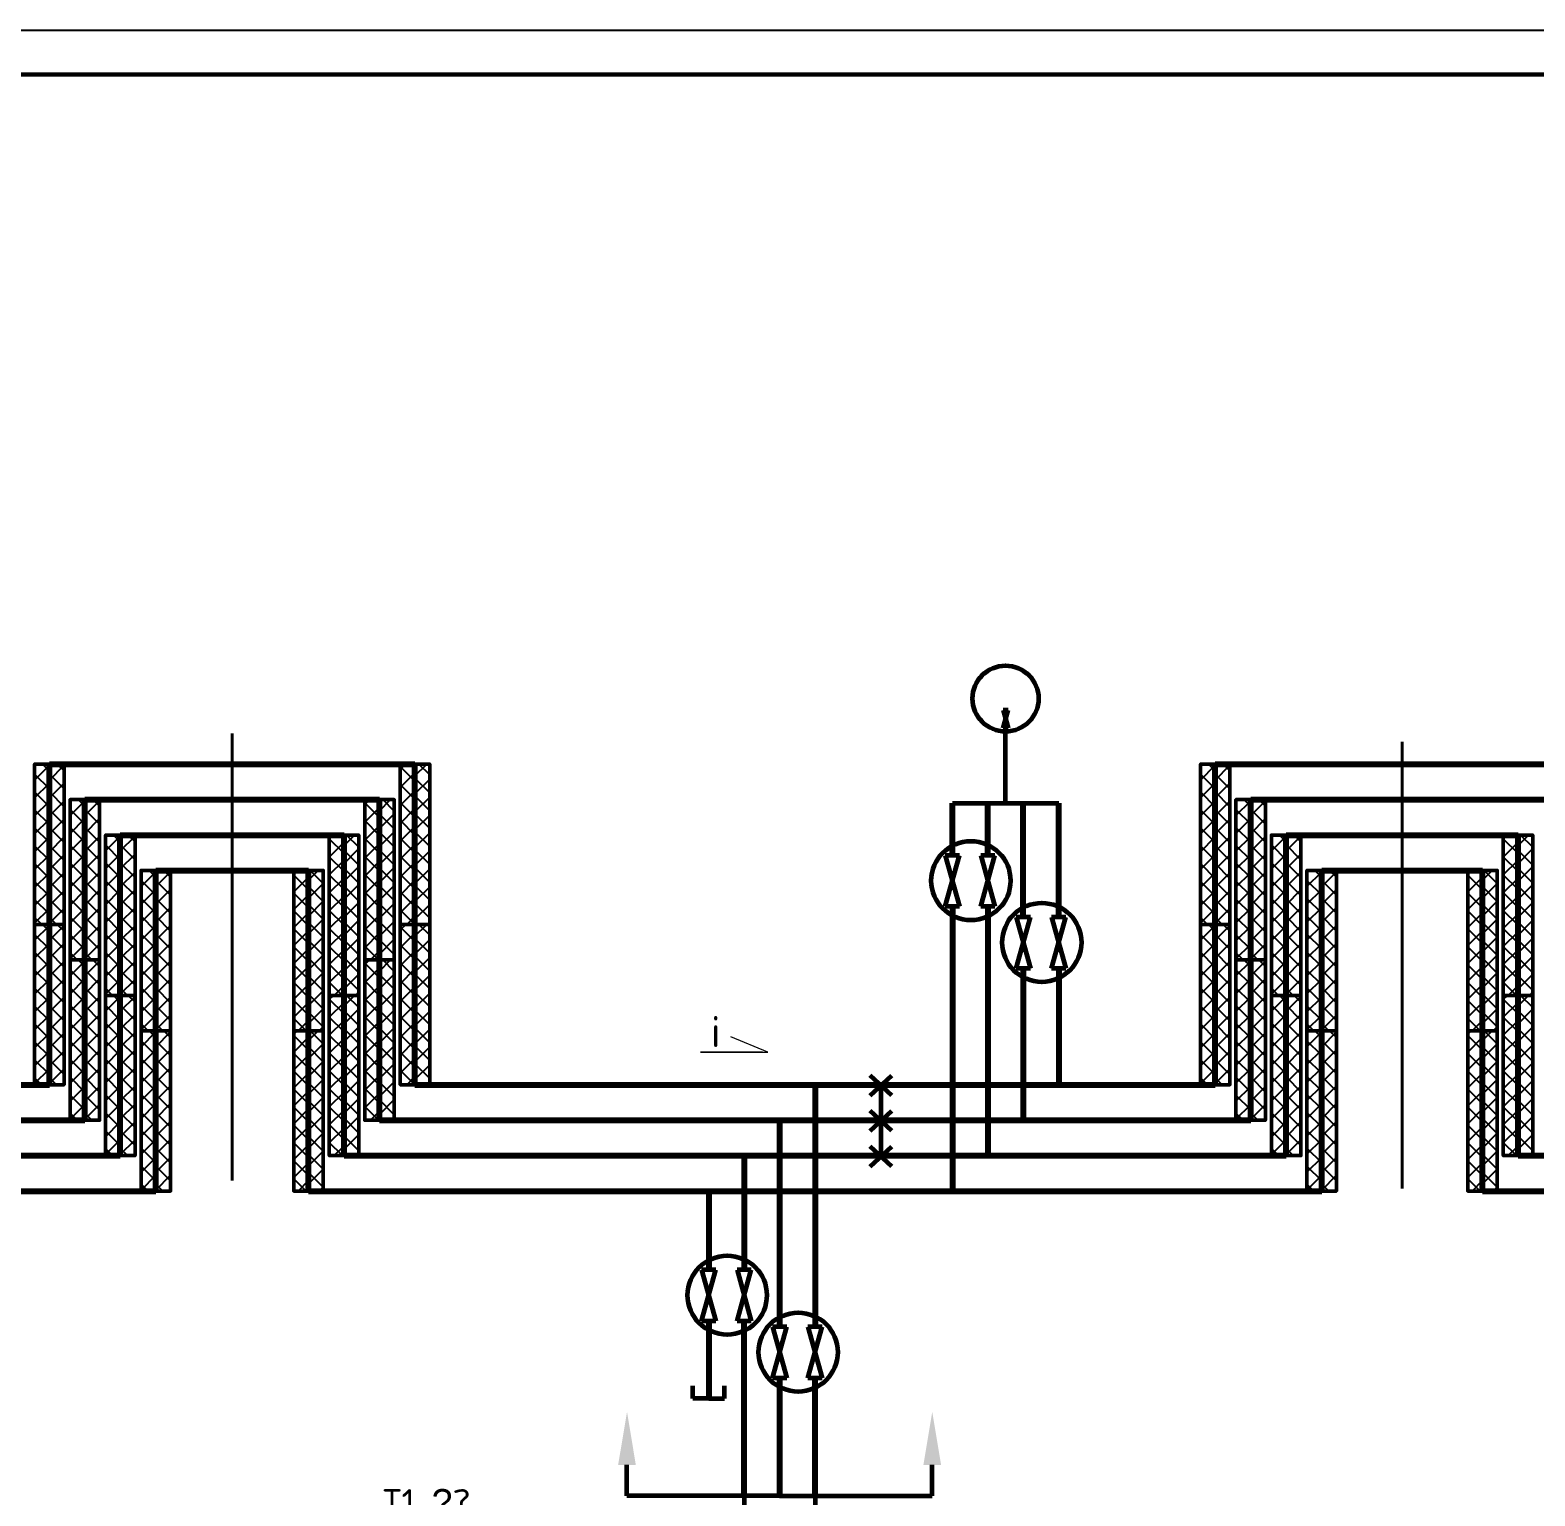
# Model space of a CAD drawing. Header units: millimetres. Extents: x 1642 to 8235, y 1174 to 5441.
# Drawn here: x 2278.8 to 2448.5, y 2056.4 to 2221.7 of the extents above; entities that cross this region are included whole.
import ezdxf
from ezdxf.enums import TextEntityAlignment as Align

# ---------------------------------------------------------------- set-up
doc = ezdxf.new("R2010")
doc.units = ezdxf.units.MM
for name, color, linetype, lineweight in [('3 Оъекты сущ.', 7, 'Continuous', 30), ('7 тонкие', 7, 'Continuous', 20), ('Объекты проект.', 1, 'Continuous', 80), ('Размерный', 4, 'Continuous', 30), ('Размеры на чертеже', 250, 'Continuous', 25)]:
    doc.layers.add(name, color=color, linetype=linetype, lineweight=lineweight)
doc.styles.add('-ISOCPEUR-', font='isocpeur.TTF')
doc.styles.get("Standard").update_dxf_attribs({"font": 'arial.ttf'})
pattern_1 = [(45, (-28.8429, 85.5574), (-1.0102788, 1.0102788), []), (135, (-28.8429, 85.5574), (-1.0102788, -1.0102788), [])]
pattern_2 = [(45, (-27.182, 85.5574), (-1.0102788, 1.0102788), []), (135, (-27.182, 85.5574), (-1.0102788, -1.0102788), [])]
pattern_3 = [(45, (-28.8429, 67.4768), (-1.0102788, 1.0102788), []), (135, (-28.8429, 67.4768), (-1.0102788, -1.0102788), [])]
pattern_4 = [(45, (-27.182, 67.4768), (-1.0102788, 1.0102788), []), (135, (-27.182, 67.4768), (-1.0102788, -1.0102788), [])]
pattern_5 = [(45, (-24.8429, 81.5574), (-1.0102788, 1.0102788), []), (135, (-24.8429, 81.5574), (-1.0102788, -1.0102788), [])]
pattern_6 = [(45, (-23.182, 81.5574), (-1.0102788, 1.0102788), []), (135, (-23.182, 81.5574), (-1.0102788, -1.0102788), [])]
pattern_7 = [(45, (-24.8429, 63.4768), (-1.0102788, 1.0102788), []), (135, (-24.8429, 63.4768), (-1.0102788, -1.0102788), [])]
pattern_8 = [(45, (-23.182, 63.4768), (-1.0102788, 1.0102788), []), (135, (-23.182, 63.4768), (-1.0102788, -1.0102788), [])]
pattern_9 = [(45, (-20.8429, 77.5574), (-1.0102788, 1.0102788), []), (135, (-20.8429, 77.5574), (-1.0102788, -1.0102788), [])]
pattern_10 = [(45, (-19.182, 77.5574), (-1.0102788, 1.0102788), []), (135, (-19.182, 77.5574), (-1.0102788, -1.0102788), [])]
pattern_11 = [(45, (-20.8429, 59.4768), (-1.0102788, 1.0102788), []), (135, (-20.8429, 59.4768), (-1.0102788, -1.0102788), [])]
pattern_12 = [(45, (-19.182, 59.4768), (-1.0102788, 1.0102788), []), (135, (-19.182, 59.4768), (-1.0102788, -1.0102788), [])]
pattern_13 = [(45, (-16.8429, 73.5574), (-1.0102788, 1.0102788), []), (135, (-16.8429, 73.5574), (-1.0102788, -1.0102788), [])]
pattern_14 = [(45, (-15.182, 73.5574), (-1.0102788, 1.0102788), []), (135, (-15.182, 73.5574), (-1.0102788, -1.0102788), [])]
pattern_15 = [(45, (-16.8429, 55.4768), (-1.0102788, 1.0102788), []), (135, (-16.8429, 55.4768), (-1.0102788, -1.0102788), [])]
pattern_16 = [(45, (-15.182, 55.4768), (-1.0102788, 1.0102788), []), (135, (-15.182, 55.4768), (-1.0102788, -1.0102788), [])]

# ---------------------------------------------------------------- blocks, each defined once
blk = doc.blocks.new('*U305')
blk.add_lwpolyline([(0, 0), (420, 0), (420, -297), (0, -297)], close=True)
at = {"const_width": 0.5}
blk.add_lwpolyline([(20, -5), (415, -5), (415, -292), (20, -292)], close=True, dxfattribs=at)
blk.add_attdef('РАЗРАБОТАЛ', text='', height=2.5).set_placement((250.5, -264.22), align=Align.MIDDLE_LEFT)
at = {"flags": 8}
for tag, height, p in [('ДАТА', 2.5, (290.07, -264.4)), ('ЛИСТ', 3, (386.39, -271.92)), ('ЛИСТОВ', 3, (403.89, -271.92))]:
    blk.add_attdef(tag, text='', height=height, dxfattribs=at).set_placement(p, align=Align.MIDDLE_CENTER)
for tag, p in [('ТЕПЛОВЫЕ_СЕТИ_001', (315.41, -270.98)), ('ИМЯ_ЧЕРТЕЖА_001', (317.51, -285.58))]:
    blk.add_attdef(tag, p, '', height=3, dxfattribs=at)
blk.add_attdef('ПРОВЕРИЛ', (250.75, -270.73), '', height=2.5)
at = {"style": '-ISOCPEUR-', "flags": 8}
blk.add_attdef('ФОРМАТ', text='', height=3, dxfattribs=at).set_placement((380.97, -294.75), align=Align.MIDDLE_CENTER)

msp = doc.modelspace()

# ---------------------------------------------------------------- hatches: boundary and pattern name
h = msp.add_hatch()
h.set_pattern_fill('ANSI37', color=256, scale=0.45)
h.set_pattern_definition(pattern_1)
h.paths.add_polyline_path([(2280.97, 2138.893), (2279.309, 2138.893), (2279.309, 2120.812), (2280.97, 2120.812)])
h = msp.add_hatch()
h.set_pattern_fill('ANSI37', color=256, scale=0.45)
h.set_pattern_definition(pattern_2)
h.paths.add_polyline_path([(2282.631, 2138.893), (2280.97, 2138.893), (2280.97, 2120.812), (2282.631, 2120.812)])
h = msp.add_hatch()
h.set_pattern_fill('ANSI37', color=256, scale=0.45)
h.set_pattern_definition(pattern_2)
h.paths.add_polyline_path([(2320.533, 2138.893), (2322.194, 2138.893), (2322.194, 2120.812), (2320.533, 2120.812)])
h = msp.add_hatch()
h.set_pattern_fill('ANSI37', color=256, scale=0.45)
h.set_pattern_definition(pattern_1)
h.paths.add_polyline_path([(2322.194, 2138.893), (2323.855, 2138.893), (2323.855, 2120.812), (2322.194, 2120.812)])
h = msp.add_hatch()
h.set_pattern_fill('ANSI37', color=256, scale=0.45)
h.set_pattern_definition([(45, (102.615, 85.5574), (-1.0102788, 1.0102788), []), (135, (102.615, 85.5574), (-1.0102788, -1.0102788), [])])
h.paths.add_polyline_path([(2412.428, 2138.893), (2410.767, 2138.893), (2410.767, 2120.812), (2412.428, 2120.812)])
h = msp.add_hatch()
h.set_pattern_fill('ANSI37', color=256, scale=0.45)
h.set_pattern_definition([(45, (104.2759, 85.5574), (-1.0102788, 1.0102788), []), (135, (104.2759, 85.5574), (-1.0102788, -1.0102788), [])])
h.paths.add_polyline_path([(2414.089, 2138.893), (2412.428, 2138.893), (2412.428, 2120.812), (2414.089, 2120.812)])
h = msp.add_hatch()
h.set_pattern_fill('ANSI37', color=256, scale=0.45)
h.set_pattern_definition(pattern_5)
h.paths.add_polyline_path([(2284.97, 2134.893), (2283.309, 2134.893), (2283.309, 2116.812), (2284.97, 2116.812)])
h = msp.add_hatch()
h.set_pattern_fill('ANSI37', color=256, scale=0.45)
h.set_pattern_definition(pattern_6)
h.paths.add_polyline_path([(2286.631, 2134.893), (2284.97, 2134.893), (2284.97, 2116.812), (2286.631, 2116.812)])
h = msp.add_hatch()
h.set_pattern_fill('ANSI37', color=256, scale=0.45)
h.set_pattern_definition(pattern_6)
h.paths.add_polyline_path([(2316.533, 2134.893), (2318.194, 2134.893), (2318.194, 2116.812), (2316.533, 2116.812)])
h = msp.add_hatch()
h.set_pattern_fill('ANSI37', color=256, scale=0.45)
h.set_pattern_definition(pattern_5)
h.paths.add_polyline_path([(2318.194, 2134.893), (2319.855, 2134.893), (2319.855, 2116.812), (2318.194, 2116.812)])
h = msp.add_hatch()
h.set_pattern_fill('ANSI37', color=256, scale=0.45)
h.set_pattern_definition([(45, (106.615, 81.5574), (-1.0102788, 1.0102788), []), (135, (106.615, 81.5574), (-1.0102788, -1.0102788), [])])
h.paths.add_polyline_path([(2416.428, 2134.893), (2414.767, 2134.893), (2414.767, 2116.812), (2416.428, 2116.812)])
h = msp.add_hatch()
h.set_pattern_fill('ANSI37', color=256, scale=0.45)
h.set_pattern_definition([(45, (108.2759, 81.5574), (-1.0102788, 1.0102788), []), (135, (108.2759, 81.5574), (-1.0102788, -1.0102788), [])])
h.paths.add_polyline_path([(2418.089, 2134.893), (2416.428, 2134.893), (2416.428, 2116.812), (2418.089, 2116.812)])
h = msp.add_hatch()
h.set_pattern_fill('ANSI37', color=256, scale=0.45)
h.set_pattern_definition(pattern_9)
h.paths.add_polyline_path([(2288.97, 2130.893), (2287.309, 2130.893), (2287.309, 2112.812), (2288.97, 2112.812)])
h = msp.add_hatch()
h.set_pattern_fill('ANSI37', color=256, scale=0.45)
h.set_pattern_definition(pattern_10)
h.paths.add_polyline_path([(2290.631, 2130.893), (2288.97, 2130.893), (2288.97, 2112.812), (2290.631, 2112.812)])
h = msp.add_hatch()
h.set_pattern_fill('ANSI37', color=256, scale=0.45)
h.set_pattern_definition(pattern_10)
h.paths.add_polyline_path([(2312.533, 2130.893), (2314.194, 2130.893), (2314.194, 2112.812), (2312.533, 2112.812)])
h = msp.add_hatch()
h.set_pattern_fill('ANSI37', color=256, scale=0.45)
h.set_pattern_definition(pattern_9)
h.paths.add_polyline_path([(2314.194, 2130.893), (2315.855, 2130.893), (2315.855, 2112.812), (2314.194, 2112.812)])
h = msp.add_hatch()
h.set_pattern_fill('ANSI37', color=256, scale=0.45)
h.set_pattern_definition([(45, (110.615, 77.5574), (-1.0102788, 1.0102788), []), (135, (110.615, 77.5574), (-1.0102788, -1.0102788), [])])
h.paths.add_polyline_path([(2420.428, 2130.893), (2418.767, 2130.893), (2418.767, 2112.812), (2420.428, 2112.812)])
h = msp.add_hatch()
h.set_pattern_fill('ANSI37', color=256, scale=0.45)
h.set_pattern_definition([(45, (112.2759, 77.5574), (-1.0102788, 1.0102788), []), (135, (112.2759, 77.5574), (-1.0102788, -1.0102788), [])])
h.paths.add_polyline_path([(2422.089, 2130.893), (2420.428, 2130.893), (2420.428, 2112.812), (2422.089, 2112.812)])
h = msp.add_hatch()
h.set_pattern_fill('ANSI37', color=256, scale=0.45)
h.set_pattern_definition([(45, (113.192, 77.5574), (-1.0102788, 1.0102788), []), (135, (113.192, 77.5574), (-1.0102788, -1.0102788), [])])
h.paths.add_polyline_path([(2444.907, 2130.893), (2446.568, 2130.893), (2446.568, 2112.812), (2444.907, 2112.812)])
h = msp.add_hatch()
h.set_pattern_fill('ANSI37', color=256, scale=0.45)
h.set_pattern_definition([(45, (111.5311, 77.5574), (-1.0102788, 1.0102788), []), (135, (111.5311, 77.5574), (-1.0102788, -1.0102788), [])])
h.paths.add_polyline_path([(2446.568, 2130.893), (2448.229, 2130.893), (2448.229, 2112.812), (2446.568, 2112.812)])
h = msp.add_hatch()
h.set_pattern_fill('ANSI37', color=256, scale=0.45)
h.set_pattern_definition(pattern_13)
h.paths.add_polyline_path([(2292.97, 2126.893), (2291.309, 2126.893), (2291.309, 2108.812), (2292.97, 2108.812)])
h = msp.add_hatch()
h.set_pattern_fill('ANSI37', color=256, scale=0.45)
h.set_pattern_definition(pattern_14)
h.paths.add_polyline_path([(2294.631, 2126.893), (2292.97, 2126.893), (2292.97, 2108.812), (2294.631, 2108.812)])
h = msp.add_hatch()
h.set_pattern_fill('ANSI37', color=256, scale=0.45)
h.set_pattern_definition(pattern_14)
h.paths.add_polyline_path([(2308.533, 2126.893), (2310.194, 2126.893), (2310.194, 2108.812), (2308.533, 2108.812)])
h = msp.add_hatch()
h.set_pattern_fill('ANSI37', color=256, scale=0.45)
h.set_pattern_definition(pattern_13)
h.paths.add_polyline_path([(2310.194, 2126.893), (2311.855, 2126.893), (2311.855, 2108.812), (2310.194, 2108.812)])
h = msp.add_hatch()
h.set_pattern_fill('ANSI37', color=256, scale=0.45)
h.set_pattern_definition([(45, (114.615, 73.5574), (-1.0102788, 1.0102788), []), (135, (114.615, 73.5574), (-1.0102788, -1.0102788), [])])
h.paths.add_polyline_path([(2424.428, 2126.893), (2422.767, 2126.893), (2422.767, 2108.812), (2424.428, 2108.812)])
h = msp.add_hatch()
h.set_pattern_fill('ANSI37', color=256, scale=0.45)
h.set_pattern_definition([(45, (116.2759, 73.5574), (-1.0102788, 1.0102788), []), (135, (116.2759, 73.5574), (-1.0102788, -1.0102788), [])])
h.paths.add_polyline_path([(2426.089, 2126.893), (2424.428, 2126.893), (2424.428, 2108.812), (2426.089, 2108.812)])
h = msp.add_hatch()
h.set_pattern_fill('ANSI37', color=256, scale=0.45)
h.set_pattern_definition([(45, (117.192, 73.5574), (-1.0102788, 1.0102788), []), (135, (117.192, 73.5574), (-1.0102788, -1.0102788), [])])
h.paths.add_polyline_path([(2440.907, 2126.893), (2442.568, 2126.893), (2442.568, 2108.812), (2440.907, 2108.812)])
h = msp.add_hatch()
h.set_pattern_fill('ANSI37', color=256, scale=0.45)
h.set_pattern_definition([(45, (115.5311, 73.5574), (-1.0102788, 1.0102788), []), (135, (115.5311, 73.5574), (-1.0102788, -1.0102788), [])])
h.paths.add_polyline_path([(2442.568, 2126.893), (2444.229, 2126.893), (2444.229, 2108.812), (2442.568, 2108.812)])
h = msp.add_hatch()
h.set_pattern_fill('ANSI37', color=256, scale=0.45)
h.set_pattern_definition(pattern_3)
h.paths.add_polyline_path([(2280.97, 2120.812), (2279.309, 2120.812), (2279.309, 2102.732), (2280.97, 2102.732)])
h = msp.add_hatch()
h.set_pattern_fill('ANSI37', color=256, scale=0.45)
h.set_pattern_definition(pattern_4)
h.paths.add_polyline_path([(2282.631, 2120.812), (2280.97, 2120.812), (2280.97, 2102.732), (2282.631, 2102.732)])
h = msp.add_hatch()
h.set_pattern_fill('ANSI37', color=256, scale=0.45)
h.set_pattern_definition(pattern_4)
h.paths.add_polyline_path([(2320.533, 2120.812), (2322.194, 2120.812), (2322.194, 2102.732), (2320.533, 2102.732)])
h = msp.add_hatch()
h.set_pattern_fill('ANSI37', color=256, scale=0.45)
h.set_pattern_definition(pattern_3)
h.paths.add_polyline_path([(2322.194, 2120.812), (2323.855, 2120.812), (2323.855, 2102.732), (2322.194, 2102.732)])
h = msp.add_hatch()
h.set_pattern_fill('ANSI37', color=256, scale=0.45)
h.set_pattern_definition([(45, (102.615, 67.4768), (-1.0102788, 1.0102788), []), (135, (102.615, 67.4768), (-1.0102788, -1.0102788), [])])
h.paths.add_polyline_path([(2412.428, 2120.812), (2410.767, 2120.812), (2410.767, 2102.732), (2412.428, 2102.732)])
h = msp.add_hatch()
h.set_pattern_fill('ANSI37', color=256, scale=0.45)
h.set_pattern_definition([(45, (104.2759, 67.4768), (-1.0102788, 1.0102788), []), (135, (104.2759, 67.4768), (-1.0102788, -1.0102788), [])])
h.paths.add_polyline_path([(2414.089, 2120.812), (2412.428, 2120.812), (2412.428, 2102.732), (2414.089, 2102.732)])
h = msp.add_hatch()
h.set_pattern_fill('ANSI37', color=256, scale=0.45)
h.set_pattern_definition(pattern_7)
h.paths.add_polyline_path([(2284.97, 2116.812), (2283.309, 2116.812), (2283.309, 2098.732), (2284.97, 2098.732)])
h = msp.add_hatch()
h.set_pattern_fill('ANSI37', color=256, scale=0.45)
h.set_pattern_definition(pattern_8)
h.paths.add_polyline_path([(2286.631, 2116.812), (2284.97, 2116.812), (2284.97, 2098.732), (2286.631, 2098.732)])
h = msp.add_hatch()
h.set_pattern_fill('ANSI37', color=256, scale=0.45)
h.set_pattern_definition(pattern_8)
h.paths.add_polyline_path([(2316.533, 2116.812), (2318.194, 2116.812), (2318.194, 2098.732), (2316.533, 2098.732)])
h = msp.add_hatch()
h.set_pattern_fill('ANSI37', color=256, scale=0.45)
h.set_pattern_definition(pattern_7)
h.paths.add_polyline_path([(2318.194, 2116.812), (2319.855, 2116.812), (2319.855, 2098.732), (2318.194, 2098.732)])
h = msp.add_hatch()
h.set_pattern_fill('ANSI37', color=256, scale=0.45)
h.set_pattern_definition([(45, (106.615, 63.4768), (-1.0102788, 1.0102788), []), (135, (106.615, 63.4768), (-1.0102788, -1.0102788), [])])
h.paths.add_polyline_path([(2416.428, 2116.812), (2414.767, 2116.812), (2414.767, 2098.732), (2416.428, 2098.732)])
h = msp.add_hatch()
h.set_pattern_fill('ANSI37', color=256, scale=0.45)
h.set_pattern_definition([(45, (108.2759, 63.4768), (-1.0102788, 1.0102788), []), (135, (108.2759, 63.4768), (-1.0102788, -1.0102788), [])])
h.paths.add_polyline_path([(2418.089, 2116.812), (2416.428, 2116.812), (2416.428, 2098.732), (2418.089, 2098.732)])
h = msp.add_hatch()
h.set_pattern_fill('ANSI37', color=256, scale=0.45)
h.set_pattern_definition(pattern_11)
h.paths.add_polyline_path([(2288.97, 2112.812), (2287.309, 2112.812), (2287.309, 2094.732), (2288.97, 2094.732)])
h = msp.add_hatch()
h.set_pattern_fill('ANSI37', color=256, scale=0.45)
h.set_pattern_definition(pattern_12)
h.paths.add_polyline_path([(2290.631, 2112.812), (2288.97, 2112.812), (2288.97, 2094.732), (2290.631, 2094.732)])
h = msp.add_hatch()
h.set_pattern_fill('ANSI37', color=256, scale=0.45)
h.set_pattern_definition(pattern_12)
h.paths.add_polyline_path([(2312.533, 2112.812), (2314.194, 2112.812), (2314.194, 2094.732), (2312.533, 2094.732)])
h = msp.add_hatch()
h.set_pattern_fill('ANSI37', color=256, scale=0.45)
h.set_pattern_definition(pattern_11)
h.paths.add_polyline_path([(2314.194, 2112.812), (2315.855, 2112.812), (2315.855, 2094.732), (2314.194, 2094.732)])
h = msp.add_hatch()
h.set_pattern_fill('ANSI37', color=256, scale=0.45)
h.set_pattern_definition([(45, (110.615, 59.4768), (-1.0102788, 1.0102788), []), (135, (110.615, 59.4768), (-1.0102788, -1.0102788), [])])
h.paths.add_polyline_path([(2420.428, 2112.812), (2418.767, 2112.812), (2418.767, 2094.732), (2420.428, 2094.732)])
h = msp.add_hatch()
h.set_pattern_fill('ANSI37', color=256, scale=0.45)
h.set_pattern_definition([(45, (112.2759, 59.4768), (-1.0102788, 1.0102788), []), (135, (112.2759, 59.4768), (-1.0102788, -1.0102788), [])])
h.paths.add_polyline_path([(2422.089, 2112.812), (2420.428, 2112.812), (2420.428, 2094.732), (2422.089, 2094.732)])
h = msp.add_hatch()
h.set_pattern_fill('ANSI37', color=256, scale=0.45)
h.set_pattern_definition([(45, (113.192, 59.4768), (-1.0102788, 1.0102788), []), (135, (113.192, 59.4768), (-1.0102788, -1.0102788), [])])
h.paths.add_polyline_path([(2444.907, 2112.812), (2446.568, 2112.812), (2446.568, 2094.732), (2444.907, 2094.732)])
h = msp.add_hatch()
h.set_pattern_fill('ANSI37', color=256, scale=0.45)
h.set_pattern_definition([(45, (111.5311, 59.4768), (-1.0102788, 1.0102788), []), (135, (111.5311, 59.4768), (-1.0102788, -1.0102788), [])])
h.paths.add_polyline_path([(2446.568, 2112.812), (2448.229, 2112.812), (2448.229, 2094.732), (2446.568, 2094.732)])
h = msp.add_hatch()
h.set_pattern_fill('ANSI37', color=256, scale=0.45)
h.set_pattern_definition(pattern_15)
h.paths.add_polyline_path([(2292.97, 2108.812), (2291.309, 2108.812), (2291.309, 2090.732), (2292.97, 2090.732)])
h = msp.add_hatch()
h.set_pattern_fill('ANSI37', color=256, scale=0.45)
h.set_pattern_definition(pattern_16)
h.paths.add_polyline_path([(2294.631, 2108.812), (2292.97, 2108.812), (2292.97, 2090.732), (2294.631, 2090.732)])
h = msp.add_hatch()
h.set_pattern_fill('ANSI37', color=256, scale=0.45)
h.set_pattern_definition(pattern_16)
h.paths.add_polyline_path([(2308.533, 2108.812), (2310.194, 2108.812), (2310.194, 2090.732), (2308.533, 2090.732)])
h = msp.add_hatch()
h.set_pattern_fill('ANSI37', color=256, scale=0.45)
h.set_pattern_definition(pattern_15)
h.paths.add_polyline_path([(2310.194, 2108.812), (2311.855, 2108.812), (2311.855, 2090.732), (2310.194, 2090.732)])
h = msp.add_hatch()
h.set_pattern_fill('ANSI37', color=256, scale=0.45)
h.set_pattern_definition([(45, (114.615, 55.4768), (-1.0102788, 1.0102788), []), (135, (114.615, 55.4768), (-1.0102788, -1.0102788), [])])
h.paths.add_polyline_path([(2424.428, 2108.812), (2422.767, 2108.812), (2422.767, 2090.732), (2424.428, 2090.732)])
h = msp.add_hatch()
h.set_pattern_fill('ANSI37', color=256, scale=0.45)
h.set_pattern_definition([(45, (116.2759, 55.4768), (-1.0102788, 1.0102788), []), (135, (116.2759, 55.4768), (-1.0102788, -1.0102788), [])])
h.paths.add_polyline_path([(2426.089, 2108.812), (2424.428, 2108.812), (2424.428, 2090.732), (2426.089, 2090.732)])
h = msp.add_hatch()
h.set_pattern_fill('ANSI37', color=256, scale=0.45)
h.set_pattern_definition([(45, (117.192, 55.4768), (-1.0102788, 1.0102788), []), (135, (117.192, 55.4768), (-1.0102788, -1.0102788), [])])
h.paths.add_polyline_path([(2440.907, 2108.812), (2442.568, 2108.812), (2442.568, 2090.732), (2440.907, 2090.732)])
h = msp.add_hatch()
h.set_pattern_fill('ANSI37', color=256, scale=0.45)
h.set_pattern_definition([(45, (115.5311, 55.4768), (-1.0102788, 1.0102788), []), (135, (115.5311, 55.4768), (-1.0102788, -1.0102788), [])])
h.paths.add_polyline_path([(2442.568, 2108.812), (2444.229, 2108.812), (2444.229, 2090.732), (2442.568, 2090.732)])

# ---------------------------------------------------------------- linework, layer by layer
at = {"lineweight": 60}
for p, q in [((2389.066, 2144.965), (2388.501, 2144.965)), ((2388.501, 2144.965), (2389.066, 2142.93)), ((2388.501, 2142.93), (2389.066, 2144.965)), ((2389.066, 2142.93), (2388.501, 2142.93)), ((2388.784, 2134.492), (2388.784, 2142.93)), ((2382.784, 2134.492), (2394.784, 2134.492)), ((2383.586, 2128.594), (2381.981, 2128.594)), ((2381.981, 2128.594), (2383.586, 2122.815)), ((2381.981, 2122.815), (2383.586, 2128.594)), ((2387.586, 2128.594), (2385.981, 2128.594)), ((2385.981, 2128.594), (2387.586, 2122.815)), ((2385.981, 2122.815), (2387.586, 2128.594)), ((2383.586, 2122.815), (2381.981, 2122.815)), ((2387.586, 2122.815), (2385.981, 2122.815)), ((2391.586, 2121.63), (2389.981, 2121.63)), ((2389.981, 2121.63), (2391.586, 2115.85)), ((2389.981, 2115.85), (2391.586, 2121.63)), ((2395.586, 2121.63), (2393.981, 2121.63)), ((2393.981, 2121.63), (2395.586, 2115.85)), ((2393.981, 2115.85), (2395.586, 2121.63)), ((2391.586, 2115.85), (2389.981, 2115.85)), ((2395.586, 2115.85), (2393.981, 2115.85)), ((2375.976, 2101.528), (2373.517, 2103.778)), ((2373.517, 2101.528), (2375.976, 2103.778)), ((2374.746, 2094.653), (2374.746, 2102.653)), ((2375.976, 2097.528), (2373.517, 2099.778)), ((2373.517, 2097.528), (2375.976, 2099.778)), ((2375.976, 2093.528), (2373.517, 2095.778)), ((2373.517, 2093.528), (2375.976, 2095.778)), ((2356.114, 2081.847), (2354.508, 2081.847)), ((2354.508, 2081.847), (2356.114, 2076.068)), ((2354.508, 2076.068), (2356.114, 2081.847)), ((2360.114, 2081.847), (2358.508, 2081.847)), ((2358.508, 2081.847), (2360.114, 2076.068)), ((2358.508, 2076.068), (2360.114, 2081.847)), ((2356.114, 2076.068), (2354.508, 2076.068)), ((2360.114, 2076.068), (2358.508, 2076.068)), ((2364.114, 2075.426), (2362.508, 2075.426)), ((2362.508, 2075.426), (2364.114, 2069.646)), ((2362.508, 2069.646), (2364.114, 2075.426)), ((2368.114, 2075.426), (2366.508, 2075.426)), ((2366.508, 2075.426), (2368.114, 2069.646)), ((2366.508, 2069.646), (2368.114, 2075.426)), ((2364.114, 2069.646), (2362.508, 2069.646)), ((2368.114, 2069.646), (2366.508, 2069.646)), ((2346.099, 2056.368), (2346.101, 2059.861)), ((2380.523, 2056.368), (2380.521, 2059.861)), ((2363.311, 2056.36), (2346.099, 2056.368)), ((2359.302, 2056.362), (2359.311, 2023.543)), ((2363.311, 2056.36), (2380.523, 2056.368)), ((2367.317, 2056.362), (2367.311, 2023.543))]:
    msp.add_line(p, q, dxfattribs=at)
at = {"color": 6, "lineweight": 60}
for p, q in [((2353.542, 2067.341), (2353.542, 2068.766)), ((2357.08, 2067.341), (2357.08, 2068.766)), ((2355.311, 2067.341), (2353.542, 2067.341)), ((2355.311, 2067.341), (2357.08, 2067.341))]:
    msp.add_line(p, q, dxfattribs=at)
at = {"lineweight": 50}
for points in [[(2280.97, 2138.893), (2279.309, 2138.893), (2279.309, 2120.812), (2280.97, 2120.812)], [(2282.631, 2138.893), (2280.97, 2138.893), (2280.97, 2120.812), (2282.631, 2120.812)], [(2320.533, 2138.893), (2322.194, 2138.893), (2322.194, 2120.812), (2320.533, 2120.812)], [(2322.194, 2138.893), (2323.855, 2138.893), (2323.855, 2120.812), (2322.194, 2120.812)], [(2412.428, 2138.893), (2410.767, 2138.893), (2410.767, 2120.812), (2412.428, 2120.812)], [(2414.089, 2138.893), (2412.428, 2138.893), (2412.428, 2120.812), (2414.089, 2120.812)], [(2284.97, 2134.893), (2283.309, 2134.893), (2283.309, 2116.812), (2284.97, 2116.812)], [(2286.631, 2134.893), (2284.97, 2134.893), (2284.97, 2116.812), (2286.631, 2116.812)], [(2316.533, 2134.893), (2318.194, 2134.893), (2318.194, 2116.812), (2316.533, 2116.812)], [(2318.194, 2134.893), (2319.855, 2134.893), (2319.855, 2116.812), (2318.194, 2116.812)], [(2416.428, 2134.893), (2414.767, 2134.893), (2414.767, 2116.812), (2416.428, 2116.812)], [(2418.089, 2134.893), (2416.428, 2134.893), (2416.428, 2116.812), (2418.089, 2116.812)], [(2288.97, 2130.893), (2287.309, 2130.893), (2287.309, 2112.812), (2288.97, 2112.812)], [(2290.631, 2130.893), (2288.97, 2130.893), (2288.97, 2112.812), (2290.631, 2112.812)], [(2312.533, 2130.893), (2314.194, 2130.893), (2314.194, 2112.812), (2312.533, 2112.812)], [(2314.194, 2130.893), (2315.855, 2130.893), (2315.855, 2112.812), (2314.194, 2112.812)], [(2420.428, 2130.893), (2418.767, 2130.893), (2418.767, 2112.812), (2420.428, 2112.812)], [(2422.089, 2130.893), (2420.428, 2130.893), (2420.428, 2112.812), (2422.089, 2112.812)], [(2444.907, 2130.893), (2446.568, 2130.893), (2446.568, 2112.812), (2444.907, 2112.812)], [(2446.568, 2130.893), (2448.229, 2130.893), (2448.229, 2112.812), (2446.568, 2112.812)], [(2292.97, 2126.893), (2291.309, 2126.893), (2291.309, 2108.812), (2292.97, 2108.812)], [(2294.631, 2126.893), (2292.97, 2126.893), (2292.97, 2108.812), (2294.631, 2108.812)], [(2308.533, 2126.893), (2310.194, 2126.893), (2310.194, 2108.812), (2308.533, 2108.812)], [(2310.194, 2126.893), (2311.855, 2126.893), (2311.855, 2108.812), (2310.194, 2108.812)], [(2424.428, 2126.893), (2422.767, 2126.893), (2422.767, 2108.812), (2424.428, 2108.812)], [(2426.089, 2126.893), (2424.428, 2126.893), (2424.428, 2108.812), (2426.089, 2108.812)], [(2440.907, 2126.893), (2442.568, 2126.893), (2442.568, 2108.812), (2440.907, 2108.812)], [(2442.568, 2126.893), (2444.229, 2126.893), (2444.229, 2108.812), (2442.568, 2108.812)], [(2280.97, 2120.812), (2279.309, 2120.812), (2279.309, 2102.732), (2280.97, 2102.732)], [(2282.631, 2120.812), (2280.97, 2120.812), (2280.97, 2102.732), (2282.631, 2102.732)], [(2320.533, 2120.812), (2322.194, 2120.812), (2322.194, 2102.732), (2320.533, 2102.732)], [(2322.194, 2120.812), (2323.855, 2120.812), (2323.855, 2102.732), (2322.194, 2102.732)], [(2412.428, 2120.812), (2410.767, 2120.812), (2410.767, 2102.732), (2412.428, 2102.732)], [(2414.089, 2120.812), (2412.428, 2120.812), (2412.428, 2102.732), (2414.089, 2102.732)], [(2284.97, 2116.812), (2283.309, 2116.812), (2283.309, 2098.732), (2284.97, 2098.732)], [(2286.631, 2116.812), (2284.97, 2116.812), (2284.97, 2098.732), (2286.631, 2098.732)], [(2316.533, 2116.812), (2318.194, 2116.812), (2318.194, 2098.732), (2316.533, 2098.732)], [(2318.194, 2116.812), (2319.855, 2116.812), (2319.855, 2098.732), (2318.194, 2098.732)], [(2416.428, 2116.812), (2414.767, 2116.812), (2414.767, 2098.732), (2416.428, 2098.732)], [(2418.089, 2116.812), (2416.428, 2116.812), (2416.428, 2098.732), (2418.089, 2098.732)], [(2288.97, 2112.812), (2287.309, 2112.812), (2287.309, 2094.732), (2288.97, 2094.732)], [(2290.631, 2112.812), (2288.97, 2112.812), (2288.97, 2094.732), (2290.631, 2094.732)], [(2312.533, 2112.812), (2314.194, 2112.812), (2314.194, 2094.732), (2312.533, 2094.732)], [(2314.194, 2112.812), (2315.855, 2112.812), (2315.855, 2094.732), (2314.194, 2094.732)], [(2420.428, 2112.812), (2418.767, 2112.812), (2418.767, 2094.732), (2420.428, 2094.732)], [(2422.089, 2112.812), (2420.428, 2112.812), (2420.428, 2094.732), (2422.089, 2094.732)], [(2444.907, 2112.812), (2446.568, 2112.812), (2446.568, 2094.732), (2444.907, 2094.732)], [(2446.568, 2112.812), (2448.229, 2112.812), (2448.229, 2094.732), (2446.568, 2094.732)], [(2292.97, 2108.812), (2291.309, 2108.812), (2291.309, 2090.732), (2292.97, 2090.732)], [(2294.631, 2108.812), (2292.97, 2108.812), (2292.97, 2090.732), (2294.631, 2090.732)], [(2308.533, 2108.812), (2310.194, 2108.812), (2310.194, 2090.732), (2308.533, 2090.732)], [(2310.194, 2108.812), (2311.855, 2108.812), (2311.855, 2090.732), (2310.194, 2090.732)], [(2424.428, 2108.812), (2422.767, 2108.812), (2422.767, 2090.732), (2424.428, 2090.732)], [(2426.089, 2108.812), (2424.428, 2108.812), (2424.428, 2090.732), (2426.089, 2090.732)], [(2440.907, 2108.812), (2442.568, 2108.812), (2442.568, 2090.732), (2440.907, 2090.732)], [(2442.568, 2108.812), (2444.229, 2108.812), (2444.229, 2090.732), (2442.568, 2090.732)]]:
    msp.add_lwpolyline(points, close=True, dxfattribs=at)
at = {"lineweight": 60}
for centre, radius in [((2388.784, 2146.284), 3.72), ((2384.873, 2125.744), 4.463), ((2392.873, 2118.779), 4.463), ((2357.4, 2078.997), 4.463), ((2365.4, 2072.575), 4.463)]:
    msp.add_circle(centre, radius, dxfattribs=at)
msp.add_solid([(2379.524, 2059.861), (2380.518, 2065.842), (2381.518, 2059.862)], dxfattribs=at)
at = {"layer": '3 Оъекты сущ.', "lineweight": 40, "ltscale": 50}
for p, q in [((2301.582, 2142.328), (2301.582, 2091.946)), ((2433.498, 2141.412), (2433.498, 2091.03))]:
    msp.add_line(p, q, dxfattribs=at)
at = {"layer": '7 тонкие', "color": 7}
msp.add_lwpolyline([(2361.366, 2106.412), (2354.379, 2106.409), (2361.98, 2106.409), (2357.793, 2108.135)], dxfattribs=at)
at = {"layer": 'Объекты проект.', "color": 1}
for p, q in [((2280.97, 2102.732), (2280.97, 2138.893)), ((2280.97, 2138.893), (2322.194, 2138.893)), ((2322.194, 2102.732), (2322.194, 2138.893)), ((2412.428, 2138.893), (2454.568, 2138.893)), ((2412.428, 2102.732), (2412.428, 2138.893)), ((2394.784, 2121.63), (2394.784, 2134.492)), ((2394.784, 2115.85), (2394.784, 2102.732)), ((2233.299, 2102.732), (2280.97, 2102.732)), ((2322.194, 2102.732), (2412.428, 2102.732)), ((2367.311, 2102.732), (2367.311, 2075.426)), ((2367.317, 2056.362), (2367.317, 2069.646))]:
    msp.add_line(p, q, dxfattribs=at)
at = {"layer": 'Объекты проект.', "color": 5}
for p, q in [((2284.97, 2098.732), (2284.97, 2134.893)), ((2284.97, 2134.893), (2318.194, 2134.893)), ((2318.194, 2098.732), (2318.194, 2134.893)), ((2390.784, 2121.63), (2390.784, 2134.492)), ((2416.428, 2134.893), (2450.568, 2134.893)), ((2416.428, 2098.732), (2416.428, 2134.893)), ((2390.784, 2115.85), (2390.784, 2098.732)), ((2233.299, 2098.732), (2284.97, 2098.732)), ((2318.194, 2098.732), (2416.428, 2098.732)), ((2363.311, 2098.732), (2363.311, 2075.426)), ((2363.311, 2069.646), (2363.305, 2056.36))]:
    msp.add_line(p, q, dxfattribs=at)
at = {"layer": 'Объекты проект.', "color": 6}
for p, q in [((2382.784, 2128.594), (2382.784, 2134.492)), ((2292.97, 2090.732), (2292.97, 2126.893)), ((2292.97, 2126.893), (2310.194, 2126.893)), ((2310.194, 2090.732), (2310.194, 2126.893)), ((2424.428, 2126.893), (2442.568, 2126.893)), ((2424.428, 2090.732), (2424.428, 2126.893)), ((2442.568, 2090.732), (2442.568, 2126.893)), ((2382.784, 2122.815), (2382.784, 2090.732)), ((2226.527, 2090.732), (2292.97, 2090.732)), ((2310.194, 2090.732), (2424.428, 2090.732)), ((2355.311, 2090.732), (2355.311, 2081.847)), ((2442.568, 2090.732), (2529.323, 2090.732)), ((2355.311, 2076.068), (2355.311, 2067.341))]:
    msp.add_line(p, q, dxfattribs=at)
at = {"layer": 'Объекты проект.', "color": 4}
for p, q in [((2386.784, 2128.594), (2386.784, 2134.492)), ((2288.97, 2094.732), (2288.97, 2130.893)), ((2288.97, 2130.893), (2314.194, 2130.893)), ((2314.194, 2094.732), (2314.194, 2130.893)), ((2420.428, 2130.893), (2446.568, 2130.893)), ((2420.428, 2094.732), (2420.428, 2130.893)), ((2446.568, 2094.732), (2446.568, 2130.893)), ((2386.784, 2122.815), (2386.784, 2094.732)), ((2226.527, 2094.732), (2288.97, 2094.732)), ((2314.194, 2094.732), (2420.428, 2094.732)), ((2359.311, 2094.732), (2359.311, 2081.847)), ((2446.568, 2094.732), (2529.325, 2094.732)), ((2359.302, 2056.362), (2359.302, 2076.068))]:
    msp.add_line(p, q, dxfattribs=at)
at = {"layer": 'Размерный', "color": 7, "lineweight": 30}
msp.add_solid([(2347.097, 2059.861), (2346.103, 2065.842), (2345.104, 2059.862)], dxfattribs=at)

# ---------------------------------------------------------------- block references
at = {"layer": 'Размеры на чертеже', "lineweight": 90}
msp.add_blockref('*U305', (2145.366, 2221.672), dxfattribs=at)

# ---------------------------------------------------------------- texts
at = {"insert": (2318.551, 2057.129), "char_height": 3, "attachment_point": 1, "style": '-ISOCPEUR-'}
msp.add_mtext_dynamic_manual_height_columns('Т1 {\\fArial|b0|i0|c0|p34;\x9d}?', width=23.76088, gutter_width=12.5, heights=[0], dxfattribs=at)
at = {"layer": 'Размерный', "color": 7, "style": '-ISOCPEUR-'}
msp.add_text('i', height=3.5, dxfattribs=at).set_placement((2355.543, 2106.974))

doc.saveas('drawing.dxf')
